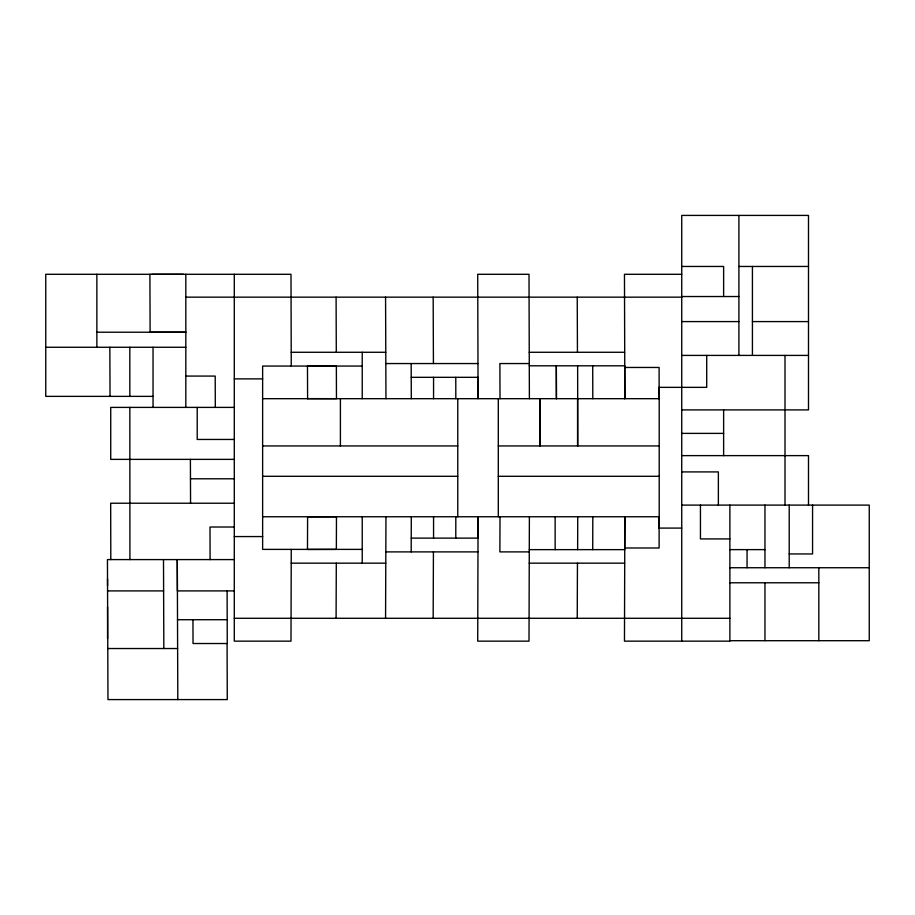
<?xml version="1.0" encoding="UTF-8"?>
<svg xmlns="http://www.w3.org/2000/svg" width="915" height="915" viewBox="0 0 915 915"><rect width="100%" height="100%" fill="white"/><g stroke="black" fill="none" stroke-linecap="round" stroke-linejoin="round"><path stroke-width="1.37" d="M455.784 538.123L455.819 516.758M577.639 549.64L577.731 516.758M592.714 549.64L592.806 516.758M624.808 516.758L624.728 549.64L529.259 549.64M291.256 549.389L290.993 641.152L234.286 641.152L234.286 274.294M307.6 516.758L307.474 549.457L336.354 549.389L336.468 516.758L307.6 516.815M336.091 618.288L336.297 563.171M385.57 618.288L385.958 516.758M411.178 551.894L411.304 516.758M433.172 618.288L433.424 551.894M500.013 516.758L499.887 551.894L529.259 551.894M529.385 516.758L529.007 641.152L477.71 641.152L478.088 516.758L478.053 538.123L411.224 538.123M577.239 618.288L577.445 563.171M624.854 516.758L624.465 641.152L729.884 641.152L729.884 505.103M681.732 266.459L723.628 266.459L723.628 296.529M738.908 266.459L808.494 266.459M291.256 366.057L290.993 274.294L45.75 274.294L45.75 396.367L153.045 396.367M151.741 274.294L183.389 274.294M681.732 274.294L624.465 274.294L624.854 398.688M681.732 296.529L738.908 296.529M185.825 297.158L681.732 297.158M681.732 321.588L738.908 321.588M752.427 321.588L808.494 321.588M96.864 332.225L185.825 332.225L150.117 332.225L149.9 274.294M45.75 347.265L185.825 347.265M291.199 352.275L385.775 352.275M529.213 352.275L624.682 352.275M681.732 355.409L808.494 355.409M385.821 363.552L477.962 363.552M529.259 363.552L499.887 363.552L500.013 398.688M529.259 365.806L624.728 365.806L624.808 398.688M362.226 366.057L262.628 366.057L262.628 549.389L362.226 549.389M624.739 367.464L659.109 367.464L659.109 398.688M185.825 376.076L215.197 376.076L215.311 407.392M411.224 377.323L478.053 377.323L478.088 398.688L477.71 274.294L529.007 274.294L529.385 398.688M234.286 378.879L262.708 378.879M659.109 387.354L706.712 387.354L706.712 355.409M262.628 398.688L659.212 398.688M234.286 407.392L110.726 407.392L110.726 459.376L234.286 459.376M681.732 409.897L808.494 409.897L808.494 215.414L681.732 215.414L681.732 641.152M681.732 433.39L723.628 433.39M234.286 439.452L197.205 439.452L197.205 407.392M262.708 445.937L457.775 445.937M498.298 445.937L659.212 445.937M681.732 455.624L808.494 455.624L808.494 505.103M681.732 471.911L718.367 471.911L718.367 505.103M262.708 476.292L457.775 476.292M498.298 476.292L659.212 476.292M190.469 478.797L234.286 478.797M234.286 503.227L110.669 503.227L110.806 559.591M681.732 505.103L869.25 505.103L869.25 640.706L729.884 640.706M262.628 516.758L659.212 516.758M234.286 527.017L210.004 527.017L210.095 559.591M659.109 528.092L681.732 528.092M234.286 536.567L262.708 536.567M729.884 538.924L700.444 538.924L700.444 505.103M624.739 547.982L659.109 547.982L659.109 516.758M729.884 549.618L764.963 549.618M385.821 551.894L477.962 551.894M789.21 553.952L812.566 553.952L812.566 505.103M234.286 559.591L107.444 559.591L107.97 699.586L227.275 699.586L227.08 643.519M291.199 563.171L385.775 563.171M529.213 563.171L624.682 563.171M729.884 567.735L869.25 567.735M729.884 582.775L818.833 582.775M107.558 590.907L163.613 590.907M234.286 590.907L177.384 590.907L177.293 559.591L177.807 699.586M234.286 618.288L729.884 618.288M177.499 619.718L227.206 619.718L227.24 643.519L193.031 643.519L192.939 619.718M107.776 648.529L177.613 648.529M307.6 398.631L336.468 398.688L336.354 366.057L307.474 365.989L307.6 398.688M577.239 297.158L577.445 352.275M433.172 297.158L433.424 363.552M411.178 363.552L411.304 398.688M385.57 297.158L385.958 398.688M336.091 297.158L336.297 352.275M227.092 590.907L227.206 619.718M190.4 459.376L190.56 503.227M163.499 559.591L163.831 648.529M109.846 347.265L110.04 396.367M592.714 365.806L592.806 398.688M577.639 365.806L577.765 445.937M455.784 377.323L455.819 398.688M129.919 559.591L129.839 407.392M818.833 567.735L818.833 640.706M789.21 505.103L789.21 567.735M785.001 355.409L785.001 505.103M764.963 505.103L764.963 567.735M764.963 582.775L764.963 640.706M752.427 266.459L752.427 355.409M747.052 549.618L747.052 567.735M738.908 215.414L738.908 355.409M723.628 409.897L723.628 455.624M659.212 387.354L659.212 528.092M577.559 398.688L577.559 445.937M555.142 516.758L555.142 549.64M498.298 398.688L498.298 516.758M457.775 398.688L457.775 516.758M433.561 377.323L433.561 398.688M433.561 516.758L433.561 538.123M362.226 352.275L362.226 398.688M362.226 516.758L362.226 563.171M340.403 398.688L340.403 445.937M185.825 274.294L185.825 407.392M153.045 347.265L153.045 407.392M129.827 347.265L129.839 396.367M107.558 578.909L107.558 585.955M107.558 606.988L107.558 638.636M96.864 274.294L96.864 347.265M556.446 398.688L556.331 365.806L556.4 398.688M540.182 445.937L540.182 398.688L540.136 445.937"/></g></svg>
